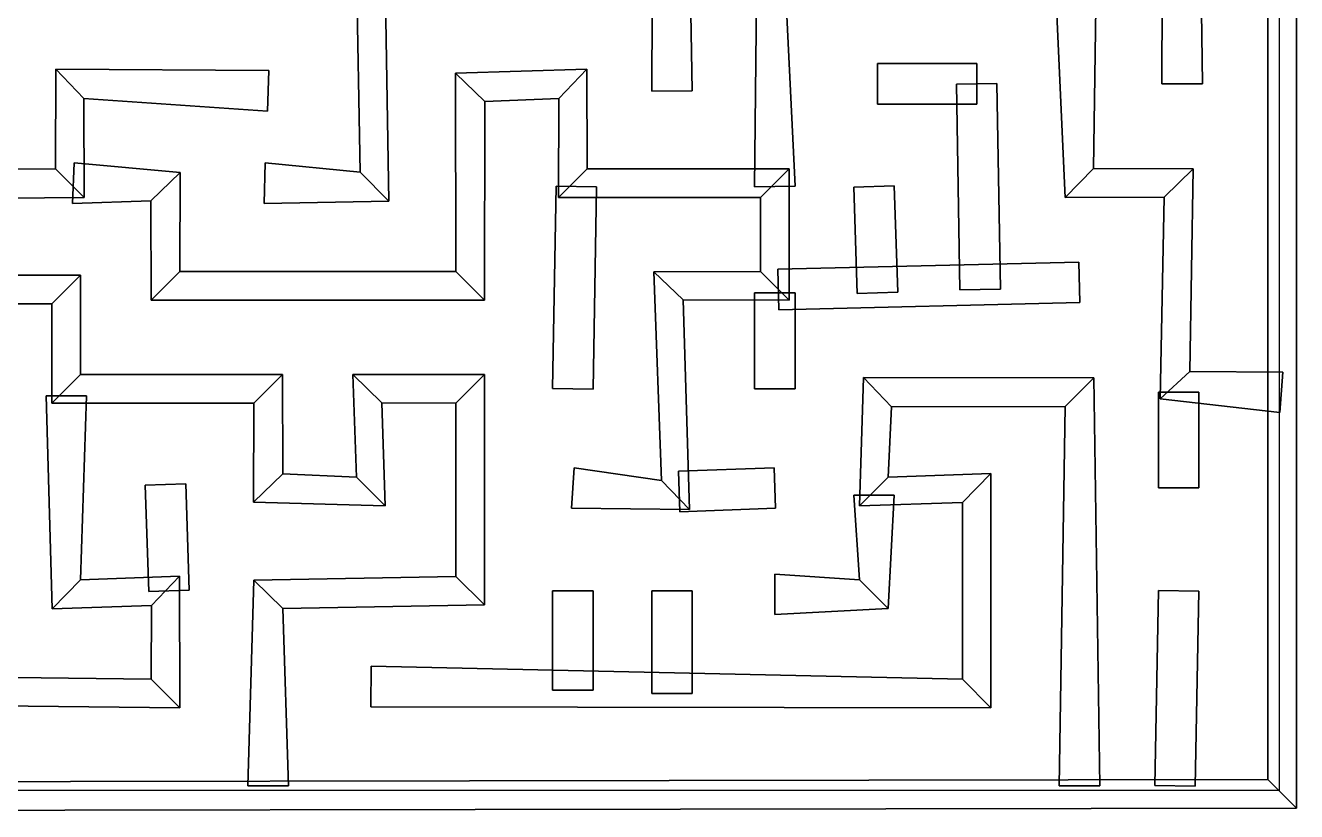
# Model space of a CAD drawing. Header units: metres. Extents: x -10.2 to 10.2, y -10.2 to 10.1.
# Drawn here: x -2.38 to 10.17, y -10.21 to -2.45 of the extents above; entities that cross this region are included whole.
import ezdxf

# ---------------------------------------------------------------- set-up
doc = ezdxf.new("R2010")
doc.units = ezdxf.units.M

msp = doc.modelspace()

# ---------------------------------------------------------------- linework, layer by layer
at = {"layer": 'Sweep.1'}
for points in [[(10.172101, -10.171858, 0.37), (9.889016, -9.889257, 0.37), (9.889137, 9.78661, 0.37), (10.17198, 10.069452, 0.37)], [(9.889016, -9.889257, -0.03), (10.172101, -10.171858, -0.03), (10.17198, 10.069452, -0.03), (9.889137, 9.78661, -0.03)], [(10.172101, -10.171858, -0.03), (10.172101, -10.171858, 0.37), (10.17198, 10.069452, 0.37), (10.17198, 10.069452, -0.03)], [(-10, 10), (10, 10), (10, -10), (-10, -10)], [(-10, 10), (10, 10), (10, -10), (-10, -10)], [(9.889016, -9.889257, 0.37), (9.889016, -9.889257, -0.03), (9.889137, 9.78661, -0.03), (9.889137, 9.78661, 0.37)], [(9.242247, -3.024743, 0.37), (8.842251, -3.026742, 0.37), (8.868754, 3.825924, 0.37), (9.145783, 4.114464, 0.37)], [(8.842251, -3.026742, -0.03), (9.242247, -3.024743, -0.03), (9.145783, 4.114464, -0.03), (8.868754, 3.825924, -0.03)], [(9.242247, -3.024743, -0.03), (9.242247, -3.024743, 0.37), (9.145783, 4.114464, 0.37), (9.145783, 4.114464, -0.03)], [(8.842251, -3.026742, 0.37), (8.842251, -3.026742, -0.03), (8.868754, 3.825924, -0.03), (8.868754, 3.825924, 0.37)], [(4.205169, -3.094313, 0.37), (3.805178, -3.097091, 0.37), (3.826662, 1.802094, 0.37), (4.113726, 2.080651, 0.37)], [(3.805178, -3.097091, -0.03), (4.205169, -3.094313, -0.03), (4.113726, 2.080651, -0.03), (3.826662, 1.802094, -0.03)], [(4.205169, -3.094313, -0.03), (4.205169, -3.094313, 0.37), (4.113726, 2.080651, 0.37), (4.113726, 2.080651, -0.03)], [(3.805178, -3.097091, 0.37), (3.805178, -3.097091, -0.03), (3.826662, 1.802094, -0.03), (3.826662, 1.802094, 0.37)], [(4.84197, -1.871135, -0.03), (4.84197, -1.871135, 0.37), (4.819614, -4.043602, 0.37), (4.819614, -4.043602, -0.03)], [(4.84197, -1.871135, 0.37), (5.12724, -2.151529, 0.37), (5.219554, -4.036706, 0.37), (4.819614, -4.043602, 0.37)], [(5.12724, -2.151529, -0.03), (4.84197, -1.871135, -0.03), (4.819614, -4.043602, -0.03), (5.219554, -4.036706, -0.03)], [(1.207258, -4.182611, 0.37), (0.926503, -3.897697, 0.37), (0.889244, -1.906136, 0.37), (1.174557, -2.186487, 0.37)], [(0.926503, -3.897697, 0.37), (0.926503, -3.897697, -0.03), (0.889244, -1.906136, -0.03), (0.889244, -1.906136, 0.37)], [(0.926503, -3.897697, -0.03), (1.207258, -4.182611, -0.03), (1.174557, -2.186487, -0.03), (0.889244, -1.906136, -0.03)], [(7.792889, -2.049882, 0.37), (8.192825, -2.042741, 0.37), (8.167991, -3.862496, 0.37), (7.887685, -4.147852, 0.37)], [(8.192825, -2.042741, -0.03), (7.792889, -2.049882, -0.03), (7.887685, -4.147852, -0.03), (8.167991, -3.862496, -0.03)], [(7.792889, -2.049882, -0.03), (7.792889, -2.049882, 0.37), (7.887685, -4.147852, 0.37), (7.887685, -4.147852, -0.03)], [(8.192825, -2.042741, 0.37), (8.192825, -2.042741, -0.03), (8.167991, -3.862496, -0.03), (8.167991, -3.862496, 0.37)], [(1.207258, -4.182611, -0.03), (1.207258, -4.182611, 0.37), (1.174557, -2.186487, 0.37), (1.174557, -2.186487, -0.03)], [(5.12724, -2.151529, 0.37), (5.12724, -2.151529, -0.03), (5.219554, -4.036706, -0.03), (5.219554, -4.036706, 0.37)], [(-2.080247, -2.881819, -0.03), (-2.080247, -2.881819, 0.37), (-2.083407, -3.864369, 0.37), (-2.083407, -3.864369, -0.03)], [(-2.080247, -2.881819, 0.37), (-1.802498, -3.169666, 0.37), (-1.799338, -4.145979, 0.37), (-2.083407, -3.864369, 0.37)], [(-1.802498, -3.169666, -0.03), (-2.080247, -2.881819, -0.03), (-2.083407, -3.864369, -0.03), (-1.799338, -4.145979, -0.03)], [(0.024628, -2.895829, -0.03), (0.024628, -2.895829, 0.37), (-2.080247, -2.881819, 0.37), (-2.080247, -2.881819, -0.03)], [(0.024628, -2.895829, 0.37), (0.010352, -3.295575, 0.37), (-1.802498, -3.169666, 0.37), (-2.080247, -2.881819, 0.37)], [(0.010352, -3.295575, -0.03), (0.024628, -2.895829, -0.03), (-2.080247, -2.881819, -0.03), (-1.802498, -3.169666, -0.03)], [(3.164706, -2.881905, -0.03), (3.164706, -2.881905, 0.37), (1.867494, -2.921759, 0.37), (1.867494, -2.921759, -0.03)], [(3.164706, -2.881905, 0.37), (2.886779, -3.16958, 0.37), (2.155169, -3.199685, 0.37), (1.867494, -2.921759, 0.37)], [(2.886779, -3.16958, -0.03), (3.164706, -2.881905, -0.03), (1.867494, -2.921759, -0.03), (2.155169, -3.199685, -0.03)], [(3.167164, -3.863753, 0.37), (2.884321, -4.146595, 0.37), (2.886779, -3.16958, 0.37), (3.164706, -2.881905, 0.37)], [(2.884321, -4.146595, -0.03), (3.167164, -3.863753, -0.03), (3.164706, -2.881905, -0.03), (2.886779, -3.16958, -0.03)], [(3.167164, -3.863753, -0.03), (3.167164, -3.863753, 0.37), (3.164706, -2.881905, 0.37), (3.164706, -2.881905, -0.03)], [(7.013426, -2.825742, -0.03), (7.013426, -2.825742, 0.37), (6.033995, -2.825742, 0.37), (6.033995, -2.825742, -0.03)], [(7.013426, -2.825742, 0.37), (7.013426, -3.225743, 0.37), (6.033995, -3.225743, 0.37), (6.033995, -2.825742, 0.37)], [(7.013426, -3.225743, -0.03), (7.013426, -2.825742, -0.03), (6.033995, -2.825742, -0.03), (6.033995, -3.225743, -0.03)], [(6.033995, -3.225743, -0.03), (6.033995, -2.825742, -0.03), (6.033995, -2.825742, 0.37)], [(6.033995, -3.225743, 0.37), (6.033995, -3.225743, -0.03), (6.033995, -2.825742, 0.37)], [(7.013426, -2.825742, 0.37), (7.013426, -2.825742, -0.03), (7.013426, -3.225743, -0.03)], [(7.013426, -2.825742, 0.37), (7.013426, -3.225743, -0.03), (7.013426, -3.225743, 0.37)], [(0.024628, -2.895829, 0.37), (0.024628, -2.895829, -0.03), (0.010352, -3.295575, -0.03)], [(0.024628, -2.895829, 0.37), (0.010352, -3.295575, -0.03), (0.010352, -3.295575, 0.37)], [(1.867494, -2.921759, -0.03), (1.867494, -2.921759, 0.37), (1.86991, -4.878164, 0.37), (1.86991, -4.878164, -0.03)], [(1.867494, -2.921759, 0.37), (2.155169, -3.199685, 0.37), (2.152753, -5.161006, 0.37), (1.86991, -4.878164, 0.37)], [(2.155169, -3.199685, -0.03), (1.867494, -2.921759, -0.03), (1.86991, -4.878164, -0.03), (2.152753, -5.161006, -0.03)], [(4.205169, -3.094313, 0.37), (4.205169, -3.094313, -0.03), (3.805178, -3.097091, -0.03)], [(4.205169, -3.094313, 0.37), (3.805178, -3.097091, -0.03), (3.805178, -3.097091, 0.37)], [(6.813456, -3.02919, 0.37), (7.213397, -3.022295, 0.37), (7.248376, -5.051116, 0.37), (6.848436, -5.058012, 0.37)], [(7.213397, -3.022295, -0.03), (6.813456, -3.02919, -0.03), (6.848436, -5.058012, -0.03), (7.248376, -5.051116, -0.03)], [(6.813456, -3.02919, 0.37), (6.813456, -3.02919, -0.03), (7.213397, -3.022295, -0.03)], [(6.813456, -3.02919, 0.37), (7.213397, -3.022295, -0.03), (7.213397, -3.022295, 0.37)], [(6.813456, -3.02919, -0.03), (6.813456, -3.02919, 0.37), (6.848436, -5.058012, 0.37), (6.848436, -5.058012, -0.03)], [(7.213397, -3.022295, 0.37), (7.213397, -3.022295, -0.03), (7.248376, -5.051116, -0.03), (7.248376, -5.051116, 0.37)], [(9.242247, -3.024743, 0.37), (9.242247, -3.024743, -0.03), (8.842251, -3.026742, -0.03)], [(9.242247, -3.024743, 0.37), (8.842251, -3.026742, -0.03), (8.842251, -3.026742, 0.37)], [(-1.802498, -3.169666, 0.37), (-1.802498, -3.169666, -0.03), (-1.799338, -4.145979, -0.03), (-1.799338, -4.145979, 0.37)], [(0.010352, -3.295575, 0.37), (0.010352, -3.295575, -0.03), (-1.802498, -3.169666, -0.03), (-1.802498, -3.169666, 0.37)], [(2.155169, -3.199685, 0.37), (2.155169, -3.199685, -0.03), (2.152753, -5.161006, -0.03), (2.152753, -5.161006, 0.37)], [(2.886779, -3.16958, 0.37), (2.886779, -3.16958, -0.03), (2.155169, -3.199685, -0.03), (2.155169, -3.199685, 0.37)], [(2.884321, -4.146595, 0.37), (2.884321, -4.146595, -0.03), (2.886779, -3.16958, -0.03), (2.886779, -3.16958, 0.37)], [(7.013426, -3.225743, 0.37), (7.013426, -3.225743, -0.03), (6.033995, -3.225743, -0.03), (6.033995, -3.225743, 0.37)], [(-2.083407, -3.864369, 0.37), (-1.799338, -4.145979, 0.37), (-6.10359, -4.183418, 0.37), (-5.824482, -3.896889, 0.37)], [(-1.799338, -4.145979, -0.03), (-2.083407, -3.864369, -0.03), (-5.824482, -3.896889, -0.03), (-6.10359, -4.183418, -0.03)], [(-2.083407, -3.864369, -0.03), (-2.083407, -3.864369, 0.37), (-5.824482, -3.896889, 0.37), (-5.824482, -3.896889, -0.03)], [(-0.852808, -3.901477, 0.37), (-1.141034, -4.178831, 0.37), (-1.914079, -4.205027, 0.37), (-1.898706, -3.805322, 0.37)], [(-1.141034, -4.178831, -0.03), (-0.852808, -3.901477, -0.03), (-1.898706, -3.805322, -0.03), (-1.914079, -4.205027, -0.03)], [(-1.914079, -4.205027, -0.03), (-1.898706, -3.805322, -0.03), (-1.898706, -3.805322, 0.37)], [(-1.914079, -4.205027, 0.37), (-1.914079, -4.205027, -0.03), (-1.898706, -3.805322, 0.37)], [(-0.852808, -3.901477, -0.03), (-0.852808, -3.901477, 0.37), (-1.898706, -3.805322, 0.37), (-1.898706, -3.805322, -0.03)], [(-0.023938, -4.20507, 0.37), (-0.011042, -3.805278, 0.37), (0.926503, -3.897697, 0.37), (1.207258, -4.182611, 0.37)], [(-0.011042, -3.805278, -0.03), (-0.023938, -4.20507, -0.03), (1.207258, -4.182611, -0.03), (0.926503, -3.897697, -0.03)], [(-0.023938, -4.20507, 0.37), (-0.023938, -4.20507, -0.03), (-0.011042, -3.805278, -0.03)], [(-0.023938, -4.20507, 0.37), (-0.011042, -3.805278, -0.03), (-0.011042, -3.805278, 0.37)], [(-0.011042, -3.805278, 0.37), (-0.011042, -3.805278, -0.03), (0.926503, -3.897697, -0.03), (0.926503, -3.897697, 0.37)], [(5.161005, -3.863753, 0.37), (4.878163, -4.146595, 0.37), (2.884321, -4.146595, 0.37), (3.167164, -3.863753, 0.37)], [(4.878163, -4.146595, -0.03), (5.161005, -3.863753, -0.03), (3.167164, -3.863753, -0.03), (2.884321, -4.146595, -0.03)], [(5.161005, -3.863753, -0.03), (5.161005, -3.863753, 0.37), (3.167164, -3.863753, 0.37), (3.167164, -3.863753, -0.03)], [(5.161005, -5.161006, 0.37), (4.878163, -4.878164, 0.37), (4.878163, -4.146595, 0.37), (5.161005, -3.863753, 0.37)], [(4.878163, -4.878164, -0.03), (5.161005, -5.161006, -0.03), (5.161005, -3.863753, -0.03), (4.878163, -4.146595, -0.03)], [(5.161005, -5.161006, -0.03), (5.161005, -5.161006, 0.37), (5.161005, -3.863753, 0.37), (5.161005, -3.863753, -0.03)], [(7.887685, -4.147852, 0.37), (8.167991, -3.862496, 0.37), (9.149925, -3.864999, 0.37), (8.864613, -4.14535, 0.37)], [(8.167991, -3.862496, -0.03), (7.887685, -4.147852, -0.03), (8.864613, -4.14535, -0.03), (9.149925, -3.864999, -0.03)], [(8.167991, -3.862496, 0.37), (8.167991, -3.862496, -0.03), (9.149925, -3.864999, -0.03), (9.149925, -3.864999, 0.37)], [(8.864613, -4.14535, 0.37), (9.149925, -3.864999, 0.37), (9.119531, -5.863666, 0.37), (8.825047, -6.134367, 0.37)], [(9.149925, -3.864999, -0.03), (8.864613, -4.14535, -0.03), (8.825047, -6.134367, -0.03), (9.119531, -5.863666, -0.03)], [(9.149925, -3.864999, 0.37), (9.149925, -3.864999, -0.03), (9.119531, -5.863666, -0.03), (9.119531, -5.863666, 0.37)], [(-0.8555, -4.878164, 0.37), (-1.138342, -5.161006, 0.37), (-1.141034, -4.178831, 0.37), (-0.852808, -3.901477, 0.37)], [(-1.138342, -5.161006, -0.03), (-0.8555, -4.878164, -0.03), (-0.852808, -3.901477, -0.03), (-1.141034, -4.178831, -0.03)], [(-0.8555, -4.878164, -0.03), (-0.8555, -4.878164, 0.37), (-0.852808, -3.901477, 0.37), (-0.852808, -3.901477, -0.03)], [(3.225712, -6.037504, 0.37), (2.825773, -6.030488, 0.37), (2.860753, -4.036646, 0.37), (3.260692, -4.043662, 0.37)], [(2.825773, -6.030488, 0.37), (2.825773, -6.030488, -0.03), (2.860753, -4.036646, -0.03), (2.860753, -4.036646, 0.37)], [(2.825773, -6.030488, -0.03), (3.225712, -6.037504, -0.03), (3.260692, -4.043662, -0.03), (2.860753, -4.036646, -0.03)], [(2.860753, -4.036646, -0.03), (3.260692, -4.043662, -0.03), (3.260692, -4.043662, 0.37)], [(2.860753, -4.036646, 0.37), (2.860753, -4.036646, -0.03), (3.260692, -4.043662, 0.37)], [(3.225712, -6.037504, -0.03), (3.225712, -6.037504, 0.37), (3.260692, -4.043662, 0.37), (3.260692, -4.043662, -0.03)], [(5.219554, -4.036706, -0.03), (4.819614, -4.043602, -0.03), (4.819614, -4.043602, 0.37)], [(5.219554, -4.036706, 0.37), (5.219554, -4.036706, -0.03), (4.819614, -4.043602, 0.37)], [(5.799127, -4.046817, 0.37), (6.198905, -4.033491, 0.37), (6.233884, -5.082881, 0.37), (5.834106, -5.096207, 0.37)], [(6.198905, -4.033491, -0.03), (5.799127, -4.046817, -0.03), (5.834106, -5.096207, -0.03), (6.233884, -5.082881, -0.03)], [(5.799127, -4.046817, 0.37), (5.799127, -4.046817, -0.03), (6.198905, -4.033491, -0.03)], [(5.799127, -4.046817, 0.37), (6.198905, -4.033491, -0.03), (6.198905, -4.033491, 0.37)], [(5.799127, -4.046817, -0.03), (5.799127, -4.046817, 0.37), (5.834106, -5.096207, 0.37), (5.834106, -5.096207, -0.03)], [(6.198905, -4.033491, 0.37), (6.198905, -4.033491, -0.03), (6.233884, -5.082881, -0.03), (6.233884, -5.082881, 0.37)], [(-1.799338, -4.145979, 0.37), (-1.799338, -4.145979, -0.03), (-6.10359, -4.183418, -0.03), (-6.10359, -4.183418, 0.37)], [(-1.141034, -4.178831, 0.37), (-1.141034, -4.178831, -0.03), (-1.914079, -4.205027, -0.03), (-1.914079, -4.205027, 0.37)], [(-1.138342, -5.161006, 0.37), (-1.138342, -5.161006, -0.03), (-1.141034, -4.178831, -0.03), (-1.141034, -4.178831, 0.37)], [(-0.023938, -4.20507, -0.03), (-0.023938, -4.20507, 0.37), (1.207258, -4.182611, 0.37), (1.207258, -4.182611, -0.03)], [(4.878163, -4.146595, 0.37), (4.878163, -4.146595, -0.03), (2.884321, -4.146595, -0.03), (2.884321, -4.146595, 0.37)], [(4.878163, -4.878164, 0.37), (4.878163, -4.878164, -0.03), (4.878163, -4.146595, -0.03), (4.878163, -4.146595, 0.37)], [(7.887685, -4.147852, -0.03), (7.887685, -4.147852, 0.37), (8.864613, -4.14535, 0.37), (8.864613, -4.14535, -0.03)], [(8.864613, -4.14535, -0.03), (8.864613, -4.14535, 0.37), (8.825047, -6.134367, 0.37), (8.825047, -6.134367, -0.03)], [(1.86991, -4.878164, 0.37), (2.152753, -5.161006, 0.37), (-1.138342, -5.161006, 0.37), (-0.8555, -4.878164, 0.37)], [(2.152753, -5.161006, -0.03), (1.86991, -4.878164, -0.03), (-0.8555, -4.878164, -0.03), (-1.138342, -5.161006, -0.03)], [(1.86991, -4.878164, -0.03), (1.86991, -4.878164, 0.37), (-0.8555, -4.878164, 0.37), (-0.8555, -4.878164, -0.03)], [(4.113991, -5.15859, 0.37), (3.826397, -4.88058, 0.37), (4.878163, -4.878164, 0.37), (5.161005, -5.161006, 0.37)], [(3.826397, -4.88058, 0.37), (3.826397, -4.88058, -0.03), (4.878163, -4.878164, -0.03), (4.878163, -4.878164, 0.37)], [(3.826397, -4.88058, -0.03), (4.113991, -5.15859, -0.03), (5.161005, -5.161006, -0.03), (4.878163, -4.878164, -0.03)], [(4.17908, -7.227259, 0.37), (3.901227, -6.939514, 0.37), (3.826397, -4.88058, 0.37), (4.113991, -5.15859, 0.37)], [(3.901227, -6.939514, 0.37), (3.901227, -6.939514, -0.03), (3.826397, -4.88058, -0.03), (3.826397, -4.88058, 0.37)], [(3.901227, -6.939514, -0.03), (4.17908, -7.227259, -0.03), (4.113991, -5.15859, -0.03), (3.826397, -4.88058, -0.03)], [(8.023133, -4.784661, -0.03), (8.023133, -4.784661, 0.37), (5.04986, -4.85462, 0.37), (5.04986, -4.85462, -0.03)], [(8.023133, -4.784661, 0.37), (8.032542, -5.18455, 0.37), (5.059268, -5.254509, 0.37), (5.04986, -4.85462, 0.37)], [(8.032542, -5.18455, -0.03), (8.023133, -4.784661, -0.03), (5.04986, -4.85462, -0.03), (5.059268, -5.254509, -0.03)], [(5.059268, -5.254509, -0.03), (5.04986, -4.85462, -0.03), (5.04986, -4.85462, 0.37)], [(5.059268, -5.254509, 0.37), (5.059268, -5.254509, -0.03), (5.04986, -4.85462, 0.37)], [(8.023133, -4.784661, 0.37), (8.023133, -4.784661, -0.03), (8.032542, -5.18455, -0.03)], [(8.023133, -4.784661, 0.37), (8.032542, -5.18455, -0.03), (8.032542, -5.18455, 0.37)], [(-1.834931, -4.913143, -0.03), (-1.834931, -4.913143, 0.37), (-4.146595, -4.913143, 0.37), (-4.146595, -4.913143, -0.03)], [(-1.834931, -4.913143, 0.37), (-2.117774, -5.195986, 0.37), (-3.863752, -5.195986, 0.37), (-4.146595, -4.913143, 0.37)], [(-2.117774, -5.195986, -0.03), (-1.834931, -4.913143, -0.03), (-4.146595, -4.913143, -0.03), (-3.863752, -5.195986, -0.03)], [(-1.834931, -5.892575, 0.37), (-2.117774, -6.175417, 0.37), (-2.117774, -5.195986, 0.37), (-1.834931, -4.913143, 0.37)], [(-2.117774, -6.175417, -0.03), (-1.834931, -5.892575, -0.03), (-1.834931, -4.913143, -0.03), (-2.117774, -5.195986, -0.03)], [(-1.834931, -5.892575, -0.03), (-1.834931, -5.892575, 0.37), (-1.834931, -4.913143, 0.37), (-1.834931, -4.913143, -0.03)], [(4.819584, -6.033996, -0.03), (4.819584, -5.089544, -0.03), (4.819584, -5.089544, 0.37), (4.819584, -6.033996, 0.37)], [(4.819584, -6.033996, 0.37), (4.819584, -5.089544, 0.37), (5.219584, -5.089544, 0.37), (5.219584, -6.033996, 0.37)], [(5.219584, -6.033996, -0.03), (5.219584, -5.089544, -0.03), (4.819584, -5.089544, -0.03), (4.819584, -6.033996, -0.03)], [(5.219584, -5.089544, -0.03), (4.819584, -5.089544, -0.03), (4.819584, -5.089544, 0.37)], [(5.219584, -5.089544, 0.37), (5.219584, -5.089544, -0.03), (4.819584, -5.089544, 0.37)], [(5.219584, -6.033996, 0.37), (5.219584, -5.089544, 0.37), (5.219584, -5.089544, -0.03), (5.219584, -6.033996, -0.03)], [(6.233884, -5.082881, -0.03), (5.834106, -5.096207, -0.03), (5.834106, -5.096207, 0.37)], [(6.233884, -5.082881, 0.37), (6.233884, -5.082881, -0.03), (5.834106, -5.096207, 0.37)], [(7.248376, -5.051116, -0.03), (6.848436, -5.058012, -0.03), (6.848436, -5.058012, 0.37)], [(7.248376, -5.051116, 0.37), (7.248376, -5.051116, -0.03), (6.848436, -5.058012, 0.37)], [(-2.117774, -5.195986, 0.37), (-2.117774, -5.195986, -0.03), (-3.863752, -5.195986, -0.03), (-3.863752, -5.195986, 0.37)], [(-2.117774, -6.175417, 0.37), (-2.117774, -6.175417, -0.03), (-2.117774, -5.195986, -0.03), (-2.117774, -5.195986, 0.37)], [(2.152753, -5.161006, 0.37), (2.152753, -5.161006, -0.03), (-1.138342, -5.161006, -0.03), (-1.138342, -5.161006, 0.37)], [(4.113991, -5.15859, -0.03), (4.113991, -5.15859, 0.37), (5.161005, -5.161006, 0.37), (5.161005, -5.161006, -0.03)], [(4.17908, -7.227259, -0.03), (4.17908, -7.227259, 0.37), (4.113991, -5.15859, 0.37), (4.113991, -5.15859, -0.03)], [(8.032542, -5.18455, 0.37), (8.032542, -5.18455, -0.03), (5.059268, -5.254509, -0.03), (5.059268, -5.254509, 0.37)], [(0.158911, -5.892575, 0.37), (-0.123932, -6.175417, 0.37), (-2.117774, -6.175417, 0.37), (-1.834931, -5.892575, 0.37)], [(-0.123932, -6.175417, -0.03), (0.158911, -5.892575, -0.03), (-1.834931, -5.892575, -0.03), (-2.117774, -6.175417, -0.03)], [(0.158911, -5.892575, -0.03), (0.158911, -5.892575, 0.37), (-1.834931, -5.892575, 0.37), (-1.834931, -5.892575, -0.03)], [(0.161327, -6.874464, 0.37), (-0.126348, -7.15239, 0.37), (-0.123932, -6.175417, 0.37), (0.158911, -5.892575, 0.37)], [(-0.126348, -7.15239, -0.03), (0.161327, -6.874464, -0.03), (0.158911, -5.892575, -0.03), (-0.123932, -6.175417, -0.03)], [(0.161327, -6.874464, -0.03), (0.161327, -6.874464, 0.37), (0.158911, -5.892575, 0.37), (0.158911, -5.892575, -0.03)], [(2.152753, -5.892575, -0.03), (2.152753, -5.892575, 0.37), (0.853083, -5.895033, 0.37), (0.853083, -5.895033, -0.03)], [(2.152753, -5.892575, 0.37), (1.86991, -6.175417, 0.37), (1.140759, -6.172959, 0.37), (0.853083, -5.895033, 0.37)], [(1.86991, -6.175417, -0.03), (2.152753, -5.892575, -0.03), (0.853083, -5.895033, -0.03), (1.140759, -6.172959, -0.03)], [(0.853083, -5.895033, -0.03), (0.853083, -5.895033, 0.37), (0.890479, -6.906986, 0.37), (0.890479, -6.906986, -0.03)], [(0.853083, -5.895033, 0.37), (1.140759, -6.172959, 0.37), (1.173322, -7.189828, 0.37), (0.890479, -6.906986, 0.37)], [(1.140759, -6.172959, -0.03), (0.853083, -5.895033, -0.03), (0.890479, -6.906986, -0.03), (1.173322, -7.189828, -0.03)], [(2.153988, -8.168013, 0.37), (1.868675, -7.887661, 0.37), (1.86991, -6.175417, 0.37), (2.152753, -5.892575, 0.37)], [(1.868675, -7.887661, -0.03), (2.153988, -8.168013, -0.03), (2.152753, -5.892575, -0.03), (1.86991, -6.175417, -0.03)], [(2.153988, -8.168013, -0.03), (2.153988, -8.168013, 0.37), (2.152753, -5.892575, 0.37), (2.152753, -5.892575, -0.03)], [(8.825047, -6.134367, 0.37), (9.119531, -5.863666, 0.37), (10.034984, -5.869419, 0.37), (10.008376, -6.268532, 0.37)], [(9.119531, -5.863666, -0.03), (8.825047, -6.134367, -0.03), (10.008376, -6.268532, -0.03), (10.034984, -5.869419, -0.03)], [(9.119531, -5.863666, 0.37), (9.119531, -5.863666, -0.03), (10.034984, -5.869419, -0.03), (10.034984, -5.869419, 0.37)], [(10.034984, -5.869419, -0.03), (10.008376, -6.268532, -0.03), (10.008376, -6.268532, 0.37)], [(10.034984, -5.869419, 0.37), (10.034984, -5.869419, -0.03), (10.008376, -6.268532, 0.37)], [(6.140524, -6.907073, 0.37), (5.857508, -7.189742, 0.37), (5.895121, -5.925053, 0.37), (6.17287, -6.212898, 0.37)], [(5.857508, -7.189742, 0.37), (5.857508, -7.189742, -0.03), (5.895121, -5.925053, -0.03), (5.895121, -5.925053, 0.37)], [(5.857508, -7.189742, -0.03), (6.140524, -6.907073, -0.03), (6.17287, -6.212898, -0.03), (5.895121, -5.925053, -0.03)], [(6.17287, -6.212898, 0.37), (5.895121, -5.925053, 0.37), (8.169259, -5.927554, 0.37), (7.886416, -6.210397, 0.37)], [(5.895121, -5.925053, 0.37), (5.895121, -5.925053, -0.03), (8.169259, -5.927554, -0.03), (8.169259, -5.927554, 0.37)], [(5.895121, -5.925053, -0.03), (6.17287, -6.212898, -0.03), (7.886416, -6.210397, -0.03), (8.169259, -5.927554, -0.03)], [(7.886416, -6.210397, 0.37), (8.169259, -5.927554, 0.37), (8.227838, -9.95172, 0.37), (7.827838, -9.95172, 0.37)], [(8.169259, -5.927554, -0.03), (7.886416, -6.210397, -0.03), (7.827838, -9.95172, -0.03), (8.227838, -9.95172, -0.03)], [(8.169259, -5.927554, 0.37), (8.169259, -5.927554, -0.03), (8.227838, -9.95172, -0.03), (8.227838, -9.95172, 0.37)], [(-2.115227, -8.20674, -0.03), (-2.176352, -6.103955, -0.03), (-2.176352, -6.103955, 0.37), (-2.115227, -8.20674, 0.37)], [(-2.115227, -8.20674, 0.37), (-2.176352, -6.103955, 0.37), (-1.776352, -6.103955, 0.37), (-1.837478, -7.918894, 0.37)], [(-1.837478, -7.918894, -0.03), (-1.776352, -6.103955, -0.03), (-2.176352, -6.103955, -0.03), (-2.115227, -8.20674, -0.03)], [(-1.776352, -6.103955, -0.03), (-2.176352, -6.103955, -0.03), (-2.176352, -6.103955, 0.37)], [(-1.776352, -6.103955, 0.37), (-1.776352, -6.103955, -0.03), (-2.176352, -6.103955, 0.37)], [(-1.837478, -7.918894, 0.37), (-1.776352, -6.103955, 0.37), (-1.776352, -6.103955, -0.03), (-1.837478, -7.918894, -0.03)], [(3.225712, -6.037504, 0.37), (3.225712, -6.037504, -0.03), (2.825773, -6.030488, -0.03)], [(3.225712, -6.037504, 0.37), (2.825773, -6.030488, -0.03), (2.825773, -6.030488, 0.37)], [(4.819584, -6.033996, 0.37), (5.219584, -6.033996, -0.03), (4.819584, -6.033996, -0.03)], [(4.819584, -6.033996, 0.37), (5.219584, -6.033996, 0.37), (5.219584, -6.033996, -0.03)], [(8.807269, -7.013427, -0.03), (8.807269, -6.068975, -0.03), (8.807269, -6.068975, 0.37), (8.807269, -7.013427, 0.37)], [(8.807269, -7.013427, 0.37), (8.807269, -6.068975, 0.37), (9.207269, -6.068975, 0.37), (9.207269, -7.013427, 0.37)], [(9.207269, -7.013427, -0.03), (9.207269, -6.068975, -0.03), (8.807269, -6.068975, -0.03), (8.807269, -7.013427, -0.03)], [(9.207269, -6.068975, -0.03), (8.807269, -6.068975, -0.03), (8.807269, -6.068975, 0.37)], [(9.207269, -6.068975, 0.37), (9.207269, -6.068975, -0.03), (8.807269, -6.068975, 0.37)], [(8.825047, -6.134367, -0.03), (8.825047, -6.134367, 0.37), (10.008376, -6.268532, 0.37), (10.008376, -6.268532, -0.03)], [(9.207269, -7.013427, 0.37), (9.207269, -6.068975, 0.37), (9.207269, -6.068975, -0.03), (9.207269, -7.013427, -0.03)], [(-0.123932, -6.175417, 0.37), (-0.123932, -6.175417, -0.03), (-2.117774, -6.175417, -0.03), (-2.117774, -6.175417, 0.37)], [(-0.126348, -7.15239, 0.37), (-0.126348, -7.15239, -0.03), (-0.123932, -6.175417, -0.03), (-0.123932, -6.175417, 0.37)], [(1.140759, -6.172959, 0.37), (1.140759, -6.172959, -0.03), (1.173322, -7.189828, -0.03), (1.173322, -7.189828, 0.37)], [(1.86991, -6.175417, 0.37), (1.86991, -6.175417, -0.03), (1.140759, -6.172959, -0.03), (1.140759, -6.172959, 0.37)], [(1.868675, -7.887661, 0.37), (1.868675, -7.887661, -0.03), (1.86991, -6.175417, -0.03), (1.86991, -6.175417, 0.37)], [(6.140524, -6.907073, -0.03), (6.140524, -6.907073, 0.37), (6.17287, -6.212898, 0.37), (6.17287, -6.212898, -0.03)], [(6.17287, -6.212898, -0.03), (6.17287, -6.212898, 0.37), (7.886416, -6.210397, 0.37), (7.886416, -6.210397, -0.03)], [(7.886416, -6.210397, -0.03), (7.886416, -6.210397, 0.37), (7.827838, -9.95172, 0.37), (7.827838, -9.95172, -0.03)], [(0.890479, -6.906986, 0.37), (1.173322, -7.189828, 0.37), (-0.126348, -7.15239, 0.37), (0.161327, -6.874464, 0.37)], [(1.173322, -7.189828, -0.03), (0.890479, -6.906986, -0.03), (0.161327, -6.874464, -0.03), (-0.126348, -7.15239, -0.03)], [(0.890479, -6.906986, -0.03), (0.890479, -6.906986, 0.37), (0.161327, -6.874464, 0.37), (0.161327, -6.874464, -0.03)], [(3.011982, -7.212954, 0.37), (3.039503, -6.813901, 0.37), (3.901227, -6.939514, 0.37), (4.17908, -7.227259, 0.37)], [(3.039503, -6.813901, -0.03), (3.011982, -7.212954, -0.03), (4.17908, -7.227259, -0.03), (3.901227, -6.939514, -0.03)], [(3.011982, -7.212954, 0.37), (3.011982, -7.212954, -0.03), (3.039503, -6.813901, -0.03)], [(3.011982, -7.212954, 0.37), (3.039503, -6.813901, -0.03), (3.039503, -6.813901, 0.37)], [(3.039503, -6.813901, 0.37), (3.039503, -6.813901, -0.03), (3.901227, -6.939514, -0.03), (3.901227, -6.939514, 0.37)], [(5.012182, -6.813564, -0.03), (5.012182, -6.813564, 0.37), (4.067731, -6.848544, 0.37), (4.067731, -6.848544, -0.03)], [(5.012182, -6.813564, 0.37), (5.026987, -7.21329, 0.37), (4.082536, -7.24827, 0.37), (4.067731, -6.848544, 0.37)], [(5.026987, -7.21329, -0.03), (5.012182, -6.813564, -0.03), (4.067731, -6.848544, -0.03), (4.082536, -7.24827, -0.03)], [(4.082536, -7.24827, -0.03), (4.067731, -6.848544, -0.03), (4.067731, -6.848544, 0.37)], [(4.082536, -7.24827, 0.37), (4.082536, -7.24827, -0.03), (4.067731, -6.848544, 0.37)], [(5.012182, -6.813564, 0.37), (5.012182, -6.813564, -0.03), (5.026987, -7.21329, -0.03)], [(5.012182, -6.813564, 0.37), (5.026987, -7.21329, -0.03), (5.026987, -7.21329, 0.37)], [(7.15239, -6.86959, 0.37), (6.874463, -7.157265, 0.37), (5.857508, -7.189742, 0.37), (6.140524, -6.907073, 0.37)], [(6.874463, -7.157265, -0.03), (7.15239, -6.86959, -0.03), (6.140524, -6.907073, -0.03), (5.857508, -7.189742, -0.03)], [(7.15239, -6.86959, -0.03), (7.15239, -6.86959, 0.37), (6.140524, -6.907073, 0.37), (6.140524, -6.907073, -0.03)], [(7.154018, -9.184494, 0.37), (6.872834, -8.900002, 0.37), (6.874463, -7.157265, 0.37), (7.15239, -6.86959, 0.37)], [(6.872834, -8.900002, -0.03), (7.154018, -9.184494, -0.03), (7.15239, -6.86959, -0.03), (6.874463, -7.157265, -0.03)], [(7.154018, -9.184494, -0.03), (7.154018, -9.184494, 0.37), (7.15239, -6.86959, 0.37), (7.15239, -6.86959, -0.03)], [(-1.19681, -6.98511, 0.37), (-0.797032, -6.971784, 0.37), (-0.762052, -8.021173, 0.37), (-1.16183, -8.0345, 0.37)], [(-0.797032, -6.971784, -0.03), (-1.19681, -6.98511, -0.03), (-1.16183, -8.0345, -0.03), (-0.762052, -8.021173, -0.03)], [(-1.19681, -6.98511, 0.37), (-1.19681, -6.98511, -0.03), (-0.797032, -6.971784, -0.03)], [(-1.19681, -6.98511, 0.37), (-0.797032, -6.971784, -0.03), (-0.797032, -6.971784, 0.37)], [(-1.19681, -6.98511, -0.03), (-1.19681, -6.98511, 0.37), (-1.16183, -8.0345, 0.37), (-1.16183, -8.0345, -0.03)], [(-0.797032, -6.971784, 0.37), (-0.797032, -6.971784, -0.03), (-0.762052, -8.021173, -0.03), (-0.762052, -8.021173, 0.37)], [(8.807269, -7.013427, 0.37), (9.207269, -7.013427, -0.03), (8.807269, -7.013427, -0.03)], [(8.807269, -7.013427, 0.37), (9.207269, -7.013427, 0.37), (9.207269, -7.013427, -0.03)], [(1.173322, -7.189828, 0.37), (1.173322, -7.189828, -0.03), (-0.126348, -7.15239, -0.03), (-0.126348, -7.15239, 0.37)], [(5.857594, -7.921396, -0.03), (5.799016, -7.083386, -0.03), (5.799016, -7.083386, 0.37), (5.857594, -7.921396, 0.37)], [(5.857594, -7.921396, 0.37), (5.799016, -7.083386, 0.37), (6.199016, -7.083386, 0.37), (6.140437, -8.204239, 0.37)], [(6.140437, -8.204239, -0.03), (6.199016, -7.083386, -0.03), (5.799016, -7.083386, -0.03), (5.857594, -7.921396, -0.03)], [(6.199016, -7.083386, -0.03), (5.799016, -7.083386, -0.03), (5.799016, -7.083386, 0.37)], [(6.199016, -7.083386, 0.37), (6.199016, -7.083386, -0.03), (5.799016, -7.083386, 0.37)], [(6.140437, -8.204239, 0.37), (6.199016, -7.083386, 0.37), (6.199016, -7.083386, -0.03), (6.140437, -8.204239, -0.03)], [(3.011982, -7.212954, -0.03), (3.011982, -7.212954, 0.37), (4.17908, -7.227259, 0.37), (4.17908, -7.227259, -0.03)], [(5.026987, -7.21329, 0.37), (5.026987, -7.21329, -0.03), (4.082536, -7.24827, -0.03), (4.082536, -7.24827, 0.37)], [(6.874463, -7.157265, 0.37), (6.874463, -7.157265, -0.03), (5.857508, -7.189742, -0.03), (5.857508, -7.189742, 0.37)], [(6.872834, -8.900002, 0.37), (6.872834, -8.900002, -0.03), (6.874463, -7.157265, -0.03), (6.874463, -7.157265, 0.37)], [(-1.135796, -8.17176, 0.37), (-2.115227, -8.20674, 0.37), (-1.837478, -7.918894, 0.37), (-0.858046, -7.883914, 0.37)], [(-0.858046, -7.883914, -0.03), (-1.837478, -7.918894, -0.03), (-2.115227, -8.20674, -0.03), (-1.135796, -8.17176, -0.03)], [(-0.858046, -7.883914, 0.37), (-1.837478, -7.918894, 0.37), (-1.837478, -7.918894, -0.03), (-0.858046, -7.883914, -0.03)], [(-1.137518, -8.900006, 0.37), (-1.135796, -8.17176, 0.37), (-0.858046, -7.883914, 0.37), (-0.856324, -9.184489, 0.37)], [(-0.856324, -9.184489, -0.03), (-0.858046, -7.883914, -0.03), (-1.135796, -8.17176, -0.03), (-1.137518, -8.900006, -0.03)], [(-0.856324, -9.184489, 0.37), (-0.858046, -7.883914, 0.37), (-0.858046, -7.883914, -0.03), (-0.856324, -9.184489, -0.03)], [(0.160146, -8.202993, 0.37), (-0.125167, -7.922642, 0.37), (1.868675, -7.887661, 0.37), (2.153988, -8.168013, 0.37)], [(-0.125167, -7.922642, 0.37), (-0.125167, -7.922642, -0.03), (1.868675, -7.887661, -0.03), (1.868675, -7.887661, 0.37)], [(-0.125167, -7.922642, -0.03), (0.160146, -8.202993, -0.03), (2.153988, -8.168013, -0.03), (1.868675, -7.887661, -0.03)], [(5.019584, -7.862818, -0.03), (5.857594, -7.921396, -0.03), (5.857594, -7.921396, 0.37), (5.019584, -7.862818, 0.37)], [(5.019584, -7.862818, 0.37), (5.857594, -7.921396, 0.37), (6.140437, -8.204239, 0.37), (5.019584, -8.262817, 0.37)], [(5.019584, -8.262817, -0.03), (6.140437, -8.204239, -0.03), (5.857594, -7.921396, -0.03), (5.019584, -7.862818, -0.03)], [(5.019584, -7.862818, 0.37), (5.019584, -8.262817, -0.03), (5.019584, -7.862818, -0.03)], [(5.019584, -7.862818, 0.37), (5.019584, -8.262817, 0.37), (5.019584, -8.262817, -0.03)], [(-0.762052, -8.021173, -0.03), (-1.16183, -8.0345, -0.03), (-1.16183, -8.0345, 0.37)], [(-0.762052, -8.021173, 0.37), (-0.762052, -8.021173, -0.03), (-1.16183, -8.0345, 0.37)], [(0.21749, -9.95172, 0.37), (-0.18251, -9.95172, 0.37), (-0.125167, -7.922642, 0.37), (0.160146, -8.202993, 0.37)], [(-0.18251, -9.95172, 0.37), (-0.18251, -9.95172, -0.03), (-0.125167, -7.922642, -0.03), (-0.125167, -7.922642, 0.37)], [(-0.18251, -9.95172, -0.03), (0.21749, -9.95172, -0.03), (0.160146, -8.202993, -0.03), (-0.125167, -7.922642, -0.03)], [(2.825742, -8.027837, -0.03), (2.825742, -8.027837, 0.37), (2.825742, -9.007269, 0.37), (2.825742, -9.007269, -0.03)], [(2.825742, -8.027837, 0.37), (3.225743, -8.027837, 0.37), (3.225743, -9.007269, 0.37), (2.825742, -9.007269, 0.37)], [(3.225743, -8.027837, -0.03), (2.825742, -8.027837, -0.03), (2.825742, -9.007269, -0.03), (3.225743, -9.007269, -0.03)], [(2.825742, -8.027837, 0.37), (2.825742, -8.027837, -0.03), (3.225743, -8.027837, -0.03)], [(2.825742, -8.027837, 0.37), (3.225743, -8.027837, -0.03), (3.225743, -8.027837, 0.37)], [(3.225743, -8.027837, 0.37), (3.225743, -8.027837, -0.03), (3.225743, -9.007269, -0.03), (3.225743, -9.007269, 0.37)], [(3.805174, -8.027837, -0.03), (3.805174, -8.027837, 0.37), (3.805174, -9.042248, 0.37), (3.805174, -9.042248, -0.03)], [(3.805174, -8.027837, 0.37), (4.205173, -8.027837, 0.37), (4.205173, -9.042248, 0.37), (3.805174, -9.042248, 0.37)], [(4.205173, -8.027837, -0.03), (3.805174, -8.027837, -0.03), (3.805174, -9.042248, -0.03), (4.205173, -9.042248, -0.03)], [(3.805174, -8.027837, 0.37), (3.805174, -8.027837, -0.03), (4.205173, -8.027837, -0.03)], [(3.805174, -8.027837, 0.37), (4.205173, -8.027837, -0.03), (4.205173, -8.027837, 0.37)], [(4.205173, -8.027837, 0.37), (4.205173, -8.027837, -0.03), (4.205173, -9.042248, -0.03), (4.205173, -9.042248, 0.37)], [(8.807302, -8.024201, -0.03), (8.807302, -8.024201, 0.37), (8.772322, -9.948085, 0.37), (8.772322, -9.948085, -0.03)], [(8.807302, -8.024201, 0.37), (9.207236, -8.031472, 0.37), (9.172256, -9.955356, 0.37), (8.772322, -9.948085, 0.37)], [(9.207236, -8.031472, -0.03), (8.807302, -8.024201, -0.03), (8.772322, -9.948085, -0.03), (9.172256, -9.955356, -0.03)], [(8.807302, -8.024201, 0.37), (8.807302, -8.024201, -0.03), (9.207236, -8.031472, -0.03)], [(8.807302, -8.024201, 0.37), (9.207236, -8.031472, -0.03), (9.207236, -8.031472, 0.37)], [(9.207236, -8.031472, 0.37), (9.207236, -8.031472, -0.03), (9.172256, -9.955356, -0.03), (9.172256, -9.955356, 0.37)], [(-1.135796, -8.17176, -0.03), (-2.115227, -8.20674, -0.03), (-2.115227, -8.20674, 0.37), (-1.135796, -8.17176, 0.37)], [(-1.137518, -8.900006, -0.03), (-1.135796, -8.17176, -0.03), (-1.135796, -8.17176, 0.37), (-1.137518, -8.900006, 0.37)], [(0.160146, -8.202993, -0.03), (0.160146, -8.202993, 0.37), (2.153988, -8.168013, 0.37), (2.153988, -8.168013, -0.03)], [(0.21749, -9.95172, -0.03), (0.21749, -9.95172, 0.37), (0.160146, -8.202993, 0.37), (0.160146, -8.202993, -0.03)], [(5.019584, -8.262817, 0.37), (6.140437, -8.204239, 0.37), (6.140437, -8.204239, -0.03), (5.019584, -8.262817, -0.03)], [(1.029562, -9.172276, 0.37), (1.03424, -8.772303, 0.37), (6.872834, -8.900002, 0.37), (7.154018, -9.184494, 0.37)], [(1.03424, -8.772303, -0.03), (1.029562, -9.172276, -0.03), (7.154018, -9.184494, -0.03), (6.872834, -8.900002, -0.03)], [(1.029562, -9.172276, 0.37), (1.029562, -9.172276, -0.03), (1.03424, -8.772303, -0.03)], [(1.029562, -9.172276, 0.37), (1.03424, -8.772303, -0.03), (1.03424, -8.772303, 0.37)], [(1.03424, -8.772303, 0.37), (1.03424, -8.772303, -0.03), (6.872834, -8.900002, -0.03), (6.872834, -8.900002, 0.37)], [(-3.861683, -8.867948, 0.37), (-1.137518, -8.900006, 0.37), (-0.856324, -9.184489, 0.37), (-4.148664, -9.14659, 0.37)], [(-4.148664, -9.14659, -0.03), (-0.856324, -9.184489, -0.03), (-1.137518, -8.900006, -0.03), (-3.861683, -8.867948, -0.03)], [(-3.861683, -8.867948, -0.03), (-1.137518, -8.900006, -0.03), (-1.137518, -8.900006, 0.37), (-3.861683, -8.867948, 0.37)], [(3.225743, -9.007269, -0.03), (2.825742, -9.007269, -0.03), (2.825742, -9.007269, 0.37)], [(3.225743, -9.007269, 0.37), (3.225743, -9.007269, -0.03), (2.825742, -9.007269, 0.37)], [(-4.148664, -9.14659, 0.37), (-0.856324, -9.184489, 0.37), (-0.856324, -9.184489, -0.03), (-4.148664, -9.14659, -0.03)], [(4.205173, -9.042248, -0.03), (3.805174, -9.042248, -0.03), (3.805174, -9.042248, 0.37)], [(4.205173, -9.042248, 0.37), (4.205173, -9.042248, -0.03), (3.805174, -9.042248, 0.37)], [(1.029562, -9.172276, -0.03), (1.029562, -9.172276, 0.37), (7.154018, -9.184494, 0.37), (7.154018, -9.184494, -0.03)], [(-10.103356, -10.206428, 0.37), (-9.821057, -9.923041, 0.37), (9.889016, -9.889257, 0.37), (10.172101, -10.171858, 0.37)], [(-9.821057, -9.923041, -0.03), (-10.103356, -10.206428, -0.03), (10.172101, -10.171858, -0.03), (9.889016, -9.889257, -0.03)], [(-9.821057, -9.923041, 0.37), (-9.821057, -9.923041, -0.03), (9.889016, -9.889257, -0.03), (9.889016, -9.889257, 0.37)], [(0.21749, -9.95172, 0.37), (0.21749, -9.95172, -0.03), (-0.18251, -9.95172, -0.03)], [(0.21749, -9.95172, 0.37), (-0.18251, -9.95172, -0.03), (-0.18251, -9.95172, 0.37)], [(8.227838, -9.95172, -0.03), (7.827838, -9.95172, -0.03), (7.827838, -9.95172, 0.37)], [(8.227838, -9.95172, 0.37), (8.227838, -9.95172, -0.03), (7.827838, -9.95172, 0.37)], [(9.172256, -9.955356, -0.03), (8.772322, -9.948085, -0.03), (8.772322, -9.948085, 0.37)], [(9.172256, -9.955356, 0.37), (9.172256, -9.955356, -0.03), (8.772322, -9.948085, 0.37)], [(-10.103356, -10.206428, -0.03), (-10.103356, -10.206428, 0.37), (10.172101, -10.171858, 0.37), (10.172101, -10.171858, -0.03)]]:
    msp.add_3dface(points, dxfattribs=at)

doc.saveas('drawing.dxf')
